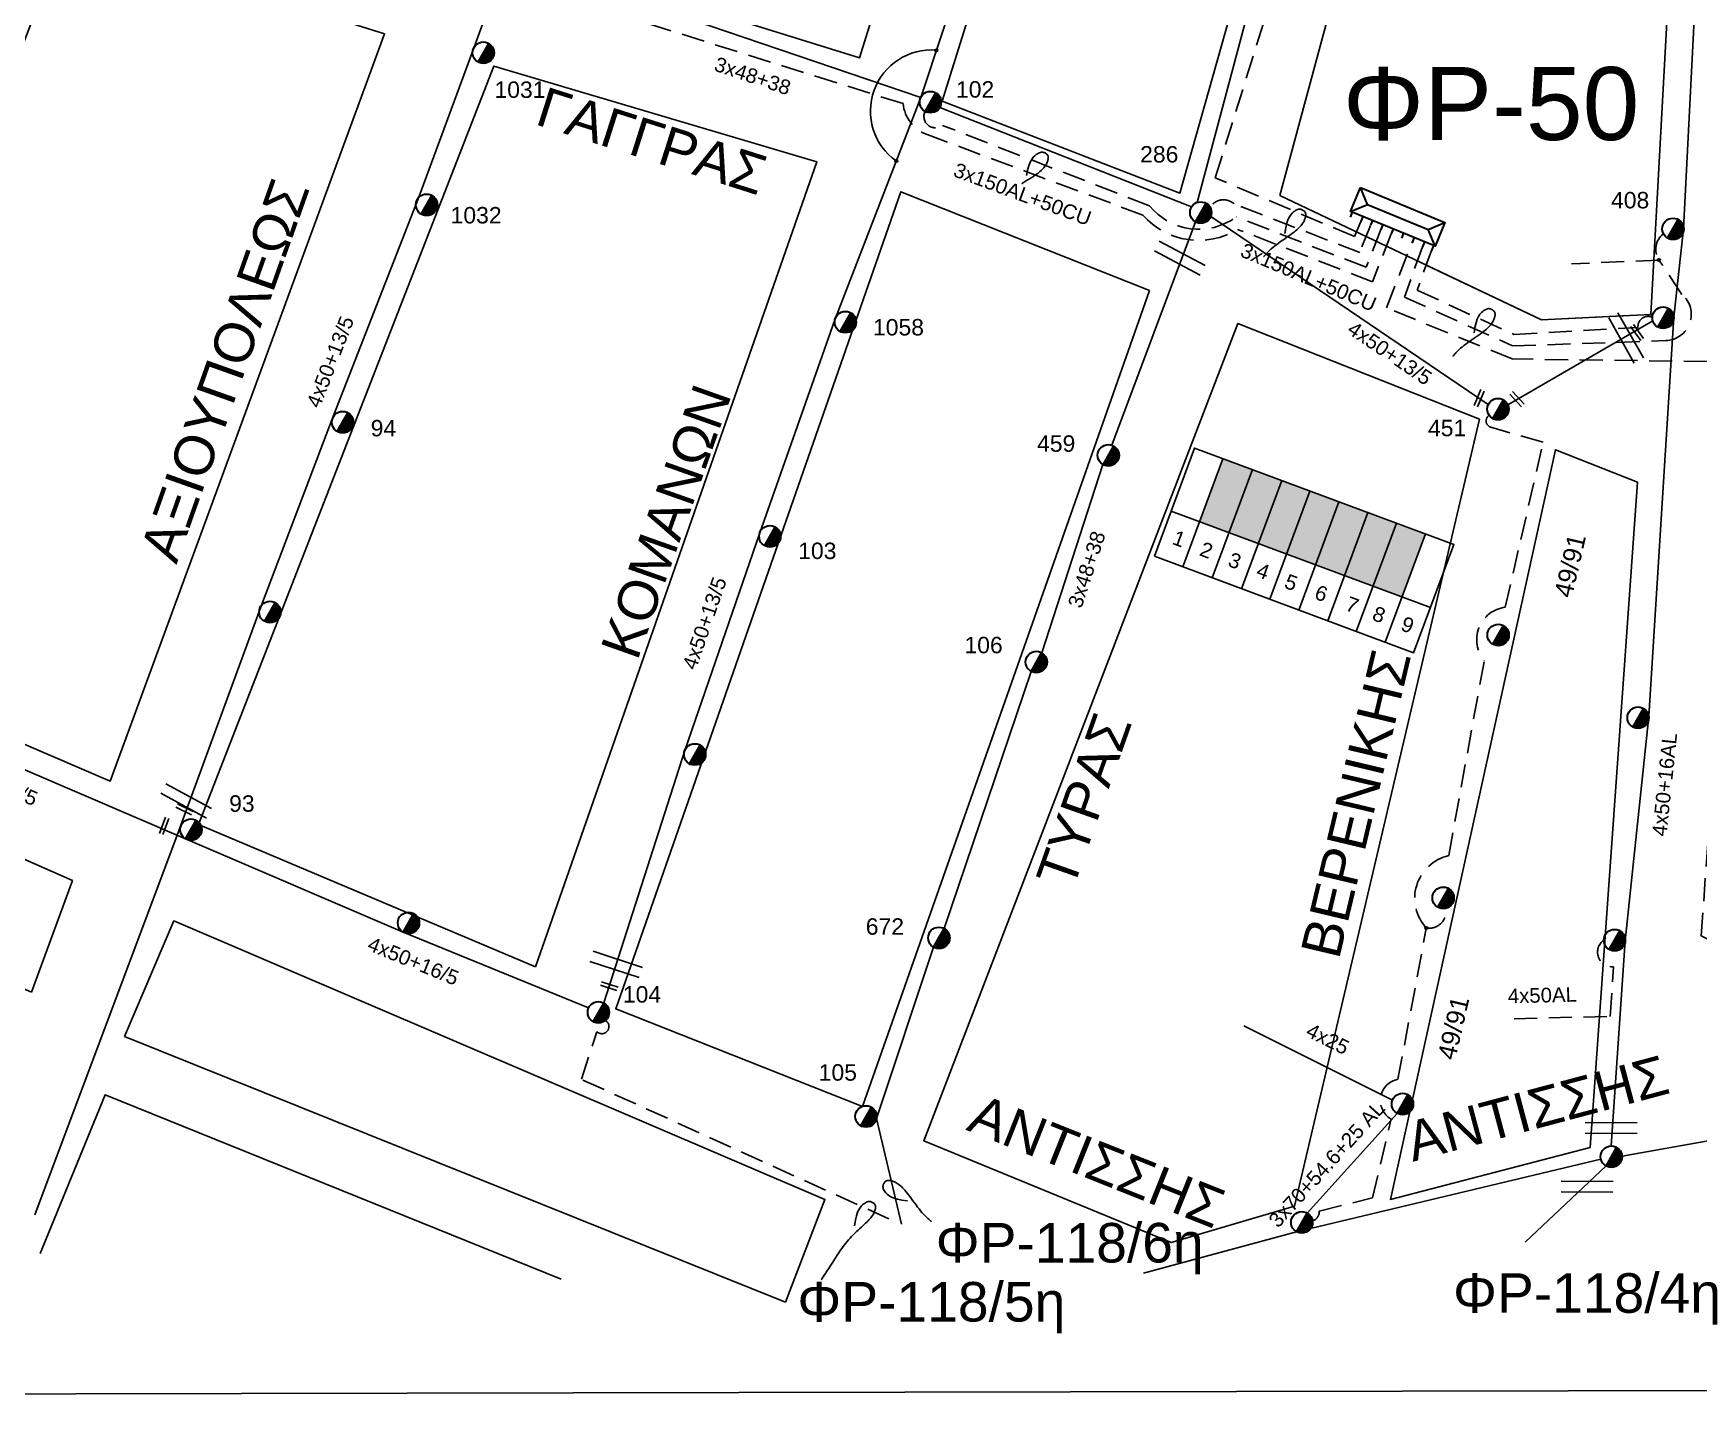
# Model space of a CAD drawing. Header units: millimetres. Extents: x 1421 to 7547, y 822 to 1873.
# Drawn here: x 6542.3 to 6724.9, y 822.2 to 973.6 of the extents above; entities that cross this region are included whole.
import ezdxf
from ezdxf.enums import TextEntityAlignment as Align

# ---------------------------------------------------------------- set-up
doc = ezdxf.new("R2010")
doc.units = ezdxf.units.MM
doc.linetypes.add('DASHED', pattern=[19.05, 12.7, -6.35])
doc.layers.get('0').update_dxf_attribs({"lineweight": 30})
for name, color, linetype, lineweight in [('3x48+38', 7, 'Continuous', 30), ('4x50+13_5', 7, 'Continuous', 30), ('4x50+16_5', 7, 'Continuous', 30), ('Pillar OTE', 7, 'Continuous', 30), ('PINAKIDA', 7, 'DASHED', 30), ('TEXT_ΚΑΛΩΔΙΩΝ', 7, 'Continuous', 30), ('Άγνωστα', 7, 'Continuous', 30), ('Άγνωστο εναέριο καλώδιο', 7, 'Continuous', 30), ('Άγνωστο Υπόγειο Καλώδιο', 7, 'DASHED', 30), ('Γυμνά εναέρια ΧΤ και ΦΟΠ (3Φ)   4x50+16AL', 7, 'Continuous', 30), ('Εναέρια παροχή ΧΤ 4x25', 7, 'SYN_LINE', 30), ('Καλώδια ΧΤ   3x150+50CU', 7, 'DASHED', 30), ('Καλώδια ΧΤ   3x150AL+50CU', 7, 'DASHED', 30), ('Μηχανική τομή', 7, 'Continuous', 30), ('Στύλος ΦΜ', 7, 'Continuous', 30), ('Στύλος ΦΜ @ 1', 7, 'Continuous', 30), ('Συνδέσεις', 7, 'Continuous', 30), ('Συνεστραμμένα ΧΤ   3x70+54.6+25 AL', 7, 'SYN_LINE', 30), ('Τομή', 7, 'Continuous', 30), ('Υποσταθμός πόλεως', 7, 'Continuous', 30), ('Υπόβαθρο ΔΕΗ', 7, 'Continuous', 30), ('Υπόγεια Καλώδια Δικτύου ΧΤ  4x50AL', 7, 'DASHED', 30)]:
    doc.layers.add(name, color=color, linetype=linetype, lineweight=lineweight)
doc.styles.add('arial', font='arial.ttf')
doc.styles.get("Standard").update_dxf_attribs({"font": 'arial.ttf'})
doc.linetypes.add('SYN_LINE', pattern='A,0.5,-0.0001,["/\\/\\/\\/",Standard,S=0.1,R=0,X=0,Y=-0.05],-0.25', length=0.7501)

# ---------------------------------------------------------------- blocks, each defined once
blk = doc.blocks.new('ΥΠΑΡΧΩΝ ΤΣΙΜΕΝΤΕΝΙΟΣ ΣΤΥΛΟΣ')
at = {"layer": 'Στύλος ΦΜ'}
blk.add_hatch(color=7, dxfattribs=at).paths.add_polyline_path([(-1.29, -2.28, 0.574793), (2.62, 0, 0.268822), (1.3, 2.27)])
at = {"layer": 'Στύλος ΦΜ', "color": 7}
blk.add_line((-1.29, -2.28), (1.3, 2.27), dxfattribs=at)
blk.add_circle((0, 0), 2.62, dxfattribs=at)
at = {"layer": 'Στύλος ΦΜ', "flags": 4}
for tag, p in [('ΑΡΙΘΜΟΣ', (-4.68, 8.05)), ('ΤΥΠΟΣ', (-4.91, 3.03))]:
    blk.add_attdef(tag, p, '', height=4, dxfattribs=at)
blk = doc.blocks.new('ΤΟΜΗ')
at = {"layer": 'Τομή', "lineweight": -3, "ltscale": 40}
for p, q in [((-11.37, 1.1), (11.37, 1.1)), ((11.37, -3.57), (-11.37, -3.57))]:
    blk.add_line(p, q, dxfattribs=at)
blk = doc.blocks.new('ΜΗΧΑΝΙΚΗ ΤΟΜΗ')
at = {"layer": 'Μηχανική τομή', "lineweight": -3, "ltscale": 40}
for p, q in [((-3.78, 1.15), (3.8, 1.15)), ((3.8, -0.4), (-3.78, -0.4))]:
    blk.add_line(p, q, dxfattribs=at)
blk = doc.blocks.new('ΥΠΟΣΤΑΘΜΟΣ ΠΟΛΕΩΣ 9 ΑΝΑΧΩΡΗΣΕΩΝ')
at = {"layer": 'Υποσταθμός πόλεως', "ltscale": 40}
for p, q in [((-9.63, -2.82), (-9.63, -4)), ((-7.12, -2.82), (-7.12, -4)), ((-4.84, -2.82), (-4.84, -4)), ((-2.36, -2.82), (-2.36, -4)), ((0.09, -2.82), (0.09, -4)), ((2.55, -2.82), (2.55, -4)), ((5.02, -2.82), (5.02, -4)), ((7.48, -2.82), (7.48, -4)), ((9.61, -2.82), (9.61, -4))]:
    blk.add_line(p, q, dxfattribs=at)
blk.add_lwpolyline([(-10.02, 2.82), (10.02, 2.82), (10.02, -2.82), (-10.02, -2.82)], close=True, dxfattribs=at)
for points in [[(-7.21, 0), (-10.02, 2.82)], [(-10.02, -2.82), (-7.21, 0)], [(-7.21, 0), (7.21, 0)], [(7.21, 0), (10.02, 2.82)], [(10.02, -2.82), (7.21, 0)]]:
    blk.add_lwpolyline(points, dxfattribs=at)
at = {"layer": 'Υποσταθμός πόλεως', "linetype": 'SYN_LINE', "ltscale": 40, "flags": 1}
for tag, p in [('ΜΕΤΑΣΧΗΜΑΤΙΣΜΟΣ', (10.79, 1.71)), ('ΙΣΧΥΣ', (10.77, -1.08)), ('ΑΡΙΘΜΟΣ', (10.89, -3.8))]:
    blk.add_attdef(tag, p, '', height=1.8, dxfattribs=at)
blk = doc.blocks.new('_ΣΥΝΔΕΣΗ')
at = {"layer": 'Συνδέσεις', "linetype": 'SYN_LINE', "ltscale": 40}
blk.add_hatch(color=256, dxfattribs=at).paths.add_polyline_path([(0.5, -0.01, 1), (-0.5, -0.01, 1)])
at = {"layer": 'Συνδέσεις'}
blk.add_circle((0, -0.01), 0.5, dxfattribs=at)

msp = doc.modelspace()

# ---------------------------------------------------------------- hatches: boundary and pattern name
at = {"layer": 'Καλώδια ΧΤ   3x150+50CU', "linetype": 'DASHED', "lineweight": -3, "ltscale": 0.2}
h = msp.add_hatch(color=5, dxfattribs=at)
h.dxf.hatch_style = 1
h.paths.add_polyline_path([(6670.2, 920.03), (6673.42, 918.83), (6675.99, 925.73), (6672.76, 926.93)])
h = msp.add_hatch(color=1, dxfattribs=at)
h.dxf.hatch_style = 1
h.paths.add_polyline_path([(6673.42, 918.83), (6676.65, 917.63), (6679.21, 924.53), (6675.99, 925.73)])
h = msp.add_hatch(color=173, dxfattribs=at)
h.dxf.hatch_style = 1
h.paths.add_polyline_path([(6682.3, 923.38), (6679.21, 924.53), (6676.65, 917.63), (6679.74, 916.47)])
h = msp.add_hatch(color=2, dxfattribs=at)
h.dxf.hatch_style = 1
h.paths.add_polyline_path([(6682.91, 915.29), (6685.48, 922.2), (6682.3, 923.38), (6679.74, 916.47)])
h = msp.add_hatch(color=27, dxfattribs=at)
h.dxf.hatch_style = 1
h.paths.add_polyline_path([(6688.66, 921.02), (6685.48, 922.2), (6682.91, 915.29), (6686.09, 914.11)])
h = msp.add_hatch(color=6, dxfattribs=at)
h.dxf.hatch_style = 1
h.paths.add_polyline_path([(6686.04, 914.12), (6689.22, 912.94), (6691.79, 919.86), (6688.61, 921.04)])
h = msp.add_hatch(color=30, dxfattribs=at)
h.dxf.hatch_style = 1
h.paths.add_polyline_path([(6689.22, 912.94), (6692.4, 911.76), (6694.97, 918.68), (6691.79, 919.86)])

# ---------------------------------------------------------------- linework, layer by layer
at = {"linetype": 'Continuous', "lineweight": -3, "ltscale": 0.2}
msp.add_lwpolyline([(6695.05, 948.16), (6707.7, 942.15), (6718.05, 942.65)], dxfattribs=at)
at = {"layer": '3x48+38', "color": 173, "lineweight": -3, "ltscale": 0.2}
for points in [[(6639.63, 966.54), (6614.44, 975.06)], [(6669.33, 954.54), (6641.71, 965.44)]]:
    msp.add_lwpolyline(points, dxfattribs=at)
at = {"layer": '3x48+38', "color": 151, "lineweight": -3, "ltscale": 0.2}
msp.add_lwpolyline([(6660.58, 928.42), (6669.75, 952.89)], dxfattribs=at)
at = {"layer": '3x48+38', "color": 133, "lineweight": -3, "ltscale": 0.2}
for points in [[(6652.89, 905.66), (6659.61, 926.28)], [(6642.2, 875.42), (6651.72, 903.61)], [(6637.53, 843.01), (6634.79, 854.61), (6641.04, 873.38)]]:
    msp.add_lwpolyline(points, dxfattribs=at)
at = {"layer": '4x50+13_5', "color": 1, "lineweight": -3, "ltscale": 0.2}
msp.add_lwpolyline([(6604.87, 867.27), (6613.76, 894.93), (6621.98, 918.8), (6630.21, 942.14), (6639.63, 966.54), (6649.16, 995.31), (6655.14, 1015.5), (6662.51, 1039.52), (6671.74, 1070.54), (6673.25, 1092.76)], dxfattribs=at)
at = {"layer": '4x50+13_5', "color": 133, "lineweight": -3, "ltscale": 0.2}
msp.add_lwpolyline([(6558.1, 885.65), (6567.35, 910.86), (6575.15, 931.37), (6584.61, 955.58), (6590.66, 972.03), (6593.66, 980.29)], dxfattribs=at)
at = {"layer": '4x50+13_5', "color": 2, "lineweight": -3, "ltscale": 0.2}
for points in [[(6671.43, 953.48), (6701.85, 932.86)], [(6704, 932.83), (6719.89, 942.04)]]:
    msp.add_lwpolyline(points, dxfattribs=at)
at = {"layer": '4x50+16_5', "color": 5, "lineweight": -3, "ltscale": 0.2}
msp.add_lwpolyline([(6669.94, 955.02), (6676.96, 981.34)], dxfattribs=at)
at = {"layer": '4x50+16_5', "color": 6, "lineweight": -3, "ltscale": 0.2}
msp.add_lwpolyline([(6603.21, 866.73), (6582.89, 875.02), (6559.03, 885.25), (6530.47, 897.51), (6509.26, 907.05)], dxfattribs=at)
at = {"layer": 'Pillar OTE', "lineweight": -3, "ltscale": 40}
for points in [[(6665.24, 916.24), (6669.64, 928.09), (6698.08, 917.52), (6693.67, 905.65), (6665.24, 916.24)], [(6668.36, 915.08), (6672.76, 926.93)], [(6671.58, 913.87), (6675.99, 925.73)], [(6674.81, 912.67), (6679.21, 924.53)], [(6677.9, 911.52), (6682.3, 923.38)], [(6681.07, 910.34), (6685.48, 922.2)], [(6667.08, 921.19), (6695.51, 910.6)], [(6684.25, 909.15), (6688.66, 921.02)], [(6687.38, 907.99), (6691.79, 919.86)], [(6690.56, 906.81), (6694.97, 918.68)]]:
    msp.add_lwpolyline(points, dxfattribs=at)
at = {"layer": 'PINAKIDA', "linetype": 'Continuous', "lineweight": -3, "ltscale": 0.2}
msp.add_lwpolyline([(5474.15, 1851.64), (7546.99, 1855.83), (7546.99, 826.44), (5474.15, 822.25)], close=True, dxfattribs=at)
at = {"layer": 'Άγνωστα', "lineweight": -3}
for points in [[(6651.21, 957.96), (6651.33, 958.56), (6651.48, 959.05), (6651.63, 959.44), (6651.8, 959.74), (6651.96, 959.97), (6652.13, 960.14), (6652.28, 960.26), (6652.42, 960.35), (6652.55, 960.42), (6652.65, 960.47), (6652.74, 960.51), (6652.83, 960.53), (6652.9, 960.54), (6652.97, 960.54), (6653.03, 960.52), (6653.1, 960.51), (6653.16, 960.48), (6653.23, 960.45), (6653.3, 960.41), (6653.36, 960.37), (6653.42, 960.32), (6653.48, 960.27), (6653.52, 960.21), (6653.56, 960.15), (6653.59, 960.09), (6653.61, 960.02), (6653.61, 959.94), (6653.61, 959.86), (6653.6, 959.78), (6653.58, 959.7), (6653.56, 959.61), (6653.53, 959.52), (6653.49, 959.43), (6653.45, 959.33), (6653.4, 959.23), (6653.34, 959.13), (6653.28, 959.03), (6653.2, 958.93), (6653.12, 958.83), (6653.03, 958.72), (6652.93, 958.62), (6652.82, 958.51), (6652.7, 958.41), (6652.58, 958.3), (6652.45, 958.2), (6652.32, 958.11), (6652.19, 958.01), (6652.06, 957.92), (6651.93, 957.84), (6651.8, 957.76), (6651.67, 957.69), (6651.55, 957.62), (6651.44, 957.55), (6651.33, 957.49), (6651.23, 957.44), (6651.14, 957.38), (6651.06, 957.33), (6650.99, 957.28), (6650.93, 957.24), (6650.88, 957.2), (6650.84, 957.17), (6650.8, 957.14), (6650.78, 957.11), (6650.76, 957.09), (6650.74, 957.08), (6650.73, 957.07), (6650.73, 957.06), (6650.73, 957.06), (6650.73, 957.06), (6650.73, 957.06), (6650.73, 957.07), (6650.74, 957.07), (6650.74, 957.07), (6650.74, 957.07), (6650.74, 957.08), (6650.74, 957.08), (6650.74, 957.08), (6650.74, 957.08), (6650.74, 957.08), (6650.74, 957.08)], [(6679.55, 951.63), (6679.64, 952.24), (6679.76, 952.73), (6679.89, 953.13), (6680.04, 953.44), (6680.19, 953.67), (6680.35, 953.85), (6680.5, 953.98), (6680.63, 954.08), (6680.75, 954.16), (6680.86, 954.22), (6680.95, 954.26), (6681.03, 954.28), (6681.1, 954.29), (6681.17, 954.29), (6681.23, 954.29), (6681.3, 954.27), (6681.37, 954.25), (6681.43, 954.22), (6681.5, 954.19), (6681.57, 954.15), (6681.63, 954.1), (6681.69, 954.05), (6681.74, 954), (6681.78, 953.94), (6681.81, 953.88), (6681.83, 953.81), (6681.84, 953.73), (6681.85, 953.66), (6681.84, 953.57), (6681.83, 953.49), (6681.81, 953.4), (6681.78, 953.31), (6681.75, 953.21), (6681.71, 953.11), (6681.67, 953.01), (6681.62, 952.91), (6681.56, 952.81), (6681.49, 952.7), (6681.41, 952.59), (6681.33, 952.48), (6681.23, 952.37), (6681.12, 952.26), (6681, 952.15), (6680.87, 952.03), (6680.73, 951.9), (6680.57, 951.77), (6680.39, 951.64), (6680.2, 951.5), (6679.99, 951.35), (6679.77, 951.2), (6679.54, 951.04), (6679.31, 950.88), (6679.07, 950.72), (6678.84, 950.55), (6678.63, 950.39), (6678.42, 950.24), (6678.23, 950.09), (6678.06, 949.94), (6677.91, 949.8), (6677.78, 949.67), (6677.66, 949.55), (6677.56, 949.45), (6677.48, 949.35), (6677.41, 949.28), (6677.35, 949.22), (6677.31, 949.17), (6677.28, 949.14), (6677.26, 949.11), (6677.25, 949.1), (6677.24, 949.09), (6677.24, 949.09), (6677.24, 949.09), (6677.24, 949.09), (6677.24, 949.09), (6677.23, 949.09), (6677.23, 949.09), (6677.23, 949.09), (6677.23, 949.09), (6677.23, 949.09), (6677.23, 949.09)], [(6700.3, 940.72), (6700.39, 941.32), (6700.51, 941.82), (6700.64, 942.21), (6700.79, 942.52), (6700.94, 942.76), (6701.1, 942.94), (6701.25, 943.07), (6701.38, 943.17), (6701.5, 943.25), (6701.61, 943.3), (6701.7, 943.34), (6701.78, 943.37), (6701.85, 943.38), (6701.92, 943.38), (6701.98, 943.37), (6702.05, 943.36), (6702.12, 943.34), (6702.18, 943.31), (6702.25, 943.27), (6702.32, 943.24), (6702.38, 943.19), (6702.44, 943.14), (6702.49, 943.09), (6702.53, 943.03), (6702.56, 942.96), (6702.58, 942.89), (6702.59, 942.82), (6702.6, 942.74), (6702.59, 942.66), (6702.58, 942.58), (6702.56, 942.49), (6702.53, 942.4), (6702.5, 942.3), (6702.46, 942.2), (6702.42, 942.1), (6702.37, 942), (6702.31, 941.9), (6702.24, 941.79), (6702.16, 941.68), (6702.08, 941.57), (6701.98, 941.46), (6701.87, 941.35), (6701.75, 941.23), (6701.62, 941.11), (6701.48, 940.99), (6701.32, 940.86), (6701.14, 940.73), (6700.95, 940.59), (6700.74, 940.44), (6700.52, 940.29), (6700.29, 940.13), (6700.06, 939.97), (6699.82, 939.8), (6699.59, 939.64), (6699.38, 939.48), (6699.17, 939.33), (6698.98, 939.17), (6698.81, 939.03), (6698.66, 938.89), (6698.53, 938.76), (6698.41, 938.64), (6698.31, 938.53), (6698.23, 938.44), (6698.16, 938.37), (6698.1, 938.3), (6698.06, 938.26), (6698.03, 938.23), (6698.01, 938.2), (6698, 938.19), (6697.99, 938.18), (6697.99, 938.18), (6697.99, 938.18), (6697.99, 938.18), (6697.99, 938.18), (6697.98, 938.17), (6697.98, 938.17), (6697.98, 938.17), (6697.98, 938.17), (6697.98, 938.17), (6697.98, 938.17)], [(6638.18, 845.58), (6637.57, 845.65), (6637.07, 845.76), (6636.68, 845.88), (6636.36, 846.02), (6636.12, 846.17), (6635.94, 846.32), (6635.8, 846.47), (6635.7, 846.6), (6635.62, 846.72), (6635.56, 846.82), (6635.52, 846.91), (6635.49, 846.99), (6635.48, 847.06), (6635.47, 847.13), (6635.48, 847.19), (6635.5, 847.26), (6635.52, 847.33), (6635.54, 847.4), (6635.57, 847.47), (6635.61, 847.53), (6635.65, 847.6), (6635.7, 847.66), (6635.75, 847.71), (6635.81, 847.75), (6635.88, 847.78), (6635.94, 847.81), (6636.02, 847.82), (6636.1, 847.82), (6636.18, 847.82), (6636.26, 847.81), (6636.35, 847.79), (6636.45, 847.77), (6636.54, 847.74), (6636.64, 847.7), (6636.74, 847.66), (6636.84, 847.61), (6636.95, 847.55), (6637.06, 847.49), (6637.17, 847.42), (6637.28, 847.33), (6637.39, 847.24), (6637.51, 847.14), (6637.63, 847.02), (6637.75, 846.89), (6637.88, 846.75), (6638.01, 846.59), (6638.15, 846.42), (6638.29, 846.23), (6638.45, 846.03), (6638.61, 845.81), (6638.77, 845.59), (6638.94, 845.36), (6639.11, 845.13), (6639.27, 844.9), (6639.44, 844.69), (6639.6, 844.49), (6639.76, 844.3), (6639.91, 844.14), (6640.05, 843.99), (6640.18, 843.86), (6640.31, 843.75), (6640.41, 843.65), (6640.51, 843.56), (6640.59, 843.5), (6640.65, 843.44), (6640.7, 843.4), (6640.73, 843.38), (6640.75, 843.36), (6640.77, 843.34), (6640.78, 843.34), (6640.78, 843.33), (6640.78, 843.33), (6640.78, 843.33), (6640.78, 843.33), (6640.78, 843.33), (6640.78, 843.33), (6640.78, 843.33), (6640.78, 843.33), (6640.78, 843.33), (6640.78, 843.33)], [(6632.37, 842.85), (6632.46, 843.45), (6632.58, 843.95), (6632.71, 844.34), (6632.86, 844.65), (6633.02, 844.89), (6633.17, 845.07), (6633.32, 845.2), (6633.45, 845.3), (6633.57, 845.37), (6633.68, 845.43), (6633.77, 845.47), (6633.85, 845.5), (6633.92, 845.51), (6633.99, 845.51), (6634.05, 845.5), (6634.12, 845.49), (6634.19, 845.46), (6634.26, 845.44), (6634.32, 845.4), (6634.39, 845.36), (6634.45, 845.32), (6634.51, 845.27), (6634.56, 845.22), (6634.6, 845.16), (6634.63, 845.09), (6634.65, 845.02), (6634.66, 844.95), (6634.67, 844.87), (6634.66, 844.79), (6634.65, 844.71), (6634.63, 844.62), (6634.6, 844.52), (6634.57, 844.43), (6634.53, 844.33), (6634.49, 844.23), (6634.44, 844.13), (6634.38, 844.02), (6634.31, 843.92), (6634.23, 843.81), (6634.15, 843.7), (6634.05, 843.59), (6633.94, 843.48), (6633.83, 843.36), (6633.71, 843.24), (6633.57, 843.12), (6633.43, 842.98), (6633.28, 842.85), (6633.12, 842.7), (6632.95, 842.54), (6632.77, 842.38), (6632.59, 842.21), (6632.41, 842.04), (6632.23, 841.86), (6632.05, 841.68), (6631.88, 841.49), (6631.71, 841.31), (6631.56, 841.13), (6631.41, 840.94), (6631.26, 840.76), (6631.11, 840.56), (6630.97, 840.35), (6630.81, 840.13), (6630.65, 839.89), (6630.48, 839.62), (6630.29, 839.34), (6630.09, 839.04), (6629.9, 838.73), (6629.7, 838.43), (6629.51, 838.14), (6629.33, 837.87), (6629.18, 837.62), (6629.04, 837.42), (6628.94, 837.25), (6628.86, 837.13), (6628.8, 837.04), (6628.77, 836.98), (6628.74, 836.95), (6628.73, 836.93), (6628.73, 836.92), (6628.73, 836.92)]]:
    msp.add_lwpolyline(points, dxfattribs=at)
at = {"layer": 'Άγνωστο εναέριο καλώδιο', "color": 6, "lineweight": -3, "ltscale": 0.2}
msp.add_lwpolyline([(6558.1, 885.65), (6542.48, 844.05)], dxfattribs=at)
at = {"layer": 'Άγνωστο εναέριο καλώδιο', "color": 30, "lineweight": -3, "ltscale": 0.2}
msp.add_lwpolyline([(6714.76, 849.4), (6705.91, 841.04)], dxfattribs=at)
at = {"layer": 'Άγνωστο Υπόγειο Καλώδιο', "color": 2, "lineweight": -3, "ltscale": 0.2}
for points in [[(6695.06, 875.48, -0.575189), (6697.51, 883.42), (6701.41, 904.76, -0.587716), (6703.71, 910.66), (6707.87, 928.73), (6702.14, 930.37, -0.652867), (6701.96, 931.68, -0.281609)], [(6682.58, 843.4, 0.366273), (6683.31, 844.44), (6689.17, 845.89), (6691.19, 854.55, -0.694983), (6691.95, 858.9), (6695.06, 875.48, 0.524254), (6697.18, 877.64, -1.874751)]]:
    msp.add_lwpolyline(points, format="xyb", dxfattribs=at)
at = {"layer": 'Άγνωστο Υπόγειο Καλώδιο', "color": 6, "lineweight": -3, "ltscale": 0.2}
msp.add_lwpolyline([(6636.14, 843.61), (6602.42, 858.9), (6604.13, 864.11, 1.116513), (6605.06, 865.35, -0.784265)], format="xyb", dxfattribs=at)
at = {"layer": 'Γυμνά εναέρια ΧΤ και ΦΟΠ (3Φ)   4x50+16AL', "color": 27, "lineweight": -3, "ltscale": 0.2}
msp.add_lwpolyline([(6715.31, 851.6), (6716.87, 874.09), (6719.45, 898.69), (6722.2, 942.46), (6723.27, 952.14), (6724.89, 984.44), (6725.25, 1010.43), (6728.17, 1046.11), (6738.9, 1073.81)], dxfattribs=at)
at = {"layer": 'Γυμνά εναέρια ΧΤ και ΦΟΠ (3Φ)   4x50+16AL', "color": 5, "lineweight": -3, "ltscale": 0.2}
for points in [[(6756.52, 857.59), (6716.52, 850.48)], [(6714.2, 850.14), (6680.83, 842.19), (6664.05, 837.64)]]:
    msp.add_lwpolyline(points, dxfattribs=at)
at = {"layer": 'Εναέρια παροχή ΧΤ 4x25', "color": 2, "linetype": 'SYN_LINE', "lineweight": -3, "ltscale": 10}
msp.add_lwpolyline([(6691.36, 856.62), (6675.05, 864.77)], dxfattribs=at)
at = {"layer": 'Καλώδια ΧΤ   3x150AL+50CU', "color": 5, "lineweight": -3, "ltscale": 0.2}
msp.add_lwpolyline([(6687.87, 952.94), (6687.19, 951.28), (6671.9, 957.72), (6679.29, 981.31, 0.410708), (6678.71, 982.43, 15.077183)], format="xyb", dxfattribs=at)
at = {"layer": 'Καλώδια ΧΤ   3x150AL+50CU', "color": 151, "lineweight": -3, "ltscale": 0.2}
msp.add_lwpolyline([(6691.21, 951.57), (6689.17, 946.33), (6674.37, 952.07, -0.366495), (6663.99, 953.63), (6640.32, 962.46, -0.284131), (6637.69, 965.85), (6597.44, 978.48, -0.508514), (6593.66, 980.29, -12.225483)], format="xyb", dxfattribs=at)
at = {"layer": 'Καλώδια ΧΤ   3x150AL+50CU', "color": 1, "lineweight": -3, "ltscale": 0.2}
msp.add_lwpolyline([(6690.08, 952.04), (6688.47, 947.91), (6674.22, 953.44, -0.403349), (6664.71, 954.66), (6642, 963.47, -0.795138), (6640.1, 965)], format="xyb", dxfattribs=at)
at = {"layer": 'Καλώδια ΧΤ   3x150AL+50CU', "color": 173, "lineweight": -3, "ltscale": 0.2}
msp.add_lwpolyline([(6688.93, 952.51), (6687.76, 949.52), (6673.98, 954.87, 0.459961), (6671.35, 954.5)], format="xyb", dxfattribs=at)
at = {"layer": 'Καλώδια ΧΤ   3x150AL+50CU', "color": 27, "lineweight": -3, "ltscale": 0.2}
msp.add_lwpolyline([(6694.63, 950.16), (6692.65, 944.64), (6704.52, 939.29), (6721.33, 939.87, 0.685836), (6723.09, 944.94), (6720.57, 948.71, -0.394906), (6721.05, 951.58, -0.339869)], format="xyb", dxfattribs=at)
at = {"layer": 'Καλώδια ΧΤ   3x150AL+50CU', "color": 30, "lineweight": -3, "ltscale": 0.2}
msp.add_lwpolyline([(6755.93, 858.46, -0.687204), (6753.66, 860.01), (6725.2, 874.61), (6729.65, 937.54), (6704.47, 937.86), (6690.69, 943.47), (6693.49, 950.63)], format="xyb", dxfattribs=at)
at = {"layer": 'Καλώδια ΧΤ   3x150AL+50CU', "color": 2, "lineweight": -3, "ltscale": 0.2}
msp.add_lwpolyline([(6695.61, 949.76), (6694.07, 945.39), (6704.67, 940.55), (6718.27, 941.31, -0.5772), (6719.85, 942.44, 28.775525)], format="xyb", dxfattribs=at)
at = {"layer": 'Συνεστραμμένα ΧΤ   3x70+54.6+25 AL', "color": 2, "lineweight": -3, "ltscale": 20}
msp.add_lwpolyline([(6682, 844.24), (6691.87, 855.16)], dxfattribs=at)
at = {"layer": 'Υπόβαθρο ΔΕΗ', "lineweight": -3, "ltscale": 0.2}
for points in [[(6597.12, 982.03), (6648.57, 1112.63), (6675, 1105.73), (6632.9, 970.87), (6597.12, 982.03)], [(6641.99, 966.11), (6684.8, 1103.33), (6706.12, 1090.88), (6668.04, 956.04), (6641.99, 966.11)], [(6679, 955.79), (6713.61, 1083.92), (6716.32, 1085), (6727.15, 1079.74), (6719.69, 942.73), (6707.7, 942.15), (6679, 955.79)], [(6545.85, 984.49), (6580.85, 973.51), (6550.74, 891.59), (6515.89, 906.58), (6545.85, 984.49)], [(6597.38, 871.23), (6628.25, 959.47), (6592.81, 969.97), (6560.44, 886.84), (6597.38, 871.23)], [(6664.7, 945.38), (6637.45, 956.19), (6606.18, 866.63), (6633.25, 855.92), (6664.7, 945.38)], [(6700.9, 931.26), (6674.38, 941.76), (6639.95, 852.16), (6667.1, 841.01), (6680.62, 845), (6700.9, 931.26)], [(6713.04, 851.41), (6718.23, 924.37), (6709.21, 927.91), (6691.12, 845.73), (6713.04, 851.41)], [(6542.12, 868.45), (6546.62, 880.69), (6512.17, 895.85), (6508.09, 883.51), (6542.12, 868.45)], [(6552.31, 863.61), (6557.75, 876.27), (6629.13, 845.71), (6624.79, 834.48), (6552.31, 863.61)], [(6600.19, 836.99), (6550.22, 857.2), (6543.07, 839.81)]]:
    msp.add_lwpolyline(points, dxfattribs=at)
at = {"layer": 'Υπόβαθρο ΔΕΗ', "lineweight": -3}
msp.add_arc((6640.81, 965.03), 6.7, 85.4742, 234.6649, dxfattribs=at)
at = {"layer": 'Υπόγεια Καλώδια Δικτύου ΧΤ  4x50AL', "color": 27, "lineweight": -3, "ltscale": 0.2}
msp.add_lwpolyline([(6720.57, 948.71), (6710.98, 948.28)], dxfattribs=at)
msp.add_lwpolyline([(6704.68, 865.54), (6715.23, 865.8), (6715.58, 871.24, -0.767614), (6714.52, 874.15, 2.71857)], format="xyb", dxfattribs=at)

# ---------------------------------------------------------------- block references
at = {"layer": 'Μηχανική τομή', "lineweight": -3}
for p, xscale, yscale, zscale, rotation in [((6718.25, 940.83), 0.249999999999919, 0.249999999999919, 0.249999999999919, 125.937727238308), ((6700.93, 933.51), 0.2499999999999189, 0.2499999999999189, 0.2499999999999189, 67.38956875776564), ((6704.93, 933.39), 0.249999999999919, 0.249999999999919, 0.249999999999919, 312.9770089116002), ((6556.75, 886.64), 0.249999999999919, 0.249999999999919, 0.249999999999919, 69.6555069235874), ((6558.95, 888.58), 0.2499999999999189, 0.2499999999999189, 0.2499999999999189, 154.0982187643099), ((6605.51, 869.2), 0.2499999999999188, 0.2499999999999188, 0.2499999999999188, 161.9840625023282)]:
    msp.add_blockref('ΜΗΧΑΝΙΚΗ ΤΟΜΗ', p, dxfattribs=dict(at, xscale=xscale, yscale=yscale, zscale=zscale, rotation=rotation))
at = {"layer": 'Στύλος ΦΜ @ 1', "lineweight": -3, "ltscale": 40}
ref = msp.add_blockref('ΥΠΑΡΧΩΝ ΤΣΙΜΕΝΤΕΝΙΟΣ ΣΤΥΛΟΣ', (6591.67, 971.43), dxfattribs=dict(at, xscale=0.4499999999998181, yscale=0.4499999999998181, zscale=0.4499999999998181))
ref.add_attrib('ΤΥΠΟΣ', '1031', (6592.89, 966.48), dxfattribs={"layer": 'Στύλος ΦΜ', "height": 1.8, "flags": 4})
ref = msp.add_blockref('ΥΠΑΡΧΩΝ ΤΣΙΜΕΝΤΕΝΙΟΣ ΣΤΥΛΟΣ', (6640.69, 966.02), dxfattribs=dict(at, xscale=0.4499999999998181, yscale=0.4499999999998181, zscale=0.4499999999998181))
ref.add_attrib('ΤΥΠΟΣ', '102', (6643.49, 966.51), dxfattribs={"layer": 'Στύλος ΦΜ', "height": 1.8, "flags": 4})
ref = msp.add_blockref('ΥΠΑΡΧΩΝ ΤΣΙΜΕΝΤΕΝΙΟΣ ΣΤΥΛΟΣ', (6670.33, 953.91), dxfattribs=dict(at, xscale=0.4499999999998181, yscale=0.4499999999998181, zscale=0.4499999999998181))
ref.add_attrib('ΤΥΠΟΣ', '286', (6663.68, 959.4), dxfattribs={"layer": 'Στύλος ΦΜ', "height": 1.8, "flags": 4})
ref = msp.add_blockref('ΥΠΑΡΧΩΝ ΤΣΙΜΕΝΤΕΝΙΟΣ ΣΤΥΛΟΣ', (6585.45, 954.76), dxfattribs=dict(at, xscale=0.4499999999998181, yscale=0.4499999999998181, zscale=0.4499999999998181))
ref.add_attrib('ΤΥΠΟΣ', '1032', (6588.08, 952.72), dxfattribs={"layer": 'Στύλος ΦΜ', "height": 1.8, "flags": 4})
ref = msp.add_blockref('ΥΠΑΡΧΩΝ ΤΣΙΜΕΝΤΕΝΙΟΣ ΣΤΥΛΟΣ', (6722.1, 952.12), dxfattribs=dict(at, xscale=0.4499999999998181, yscale=0.4499999999998181, zscale=0.4499999999998181))
ref.add_attrib('ΤΥΠΟΣ', '408', (6715.31, 954.37), dxfattribs={"layer": 'Στύλος ΦΜ', "height": 1.8, "flags": 4})
ref = msp.add_blockref('ΥΠΑΡΧΩΝ ΤΣΙΜΕΝΤΕΝΙΟΣ ΣΤΥΛΟΣ', (6631.37, 941.9), dxfattribs=dict(at, xscale=0.4499999999998181, yscale=0.4499999999998181, zscale=0.4499999999998181))
ref.add_attrib('ΤΥΠΟΣ', '1058', (6634.39, 940.44), dxfattribs={"layer": 'Στύλος ΦΜ', "height": 1.8, "flags": 4})
at = {"layer": 'Στύλος ΦΜ @ 1', "lineweight": -3, "ltscale": 40, "xscale": 0.4499999999998181, "yscale": 0.4499999999998181, "zscale": 0.4499999999998181}
for p in [(6721.02, 942.38), (6568.27, 910.12), (6702.94, 907.61), (6718.28, 898.54), (6614.86, 894.51), (6696.91, 878.79), (6583.47, 876.04), (6715.7, 874.15), (6692.45, 856.19), (6715.34, 850.42), (6681.41, 843.22)]:
    msp.add_blockref('ΥΠΑΡΧΩΝ ΤΣΙΜΕΝΤΕΝΙΟΣ ΣΤΥΛΟΣ', p, dxfattribs=at)
at = {"layer": 'Στύλος ΦΜ @ 1', "lineweight": -3, "ltscale": 40}
ref = msp.add_blockref('ΥΠΑΡΧΩΝ ΤΣΙΜΕΝΤΕΝΙΟΣ ΣΤΥΛΟΣ', (6702.92, 932.36), dxfattribs=dict(at, xscale=0.4499999999998181, yscale=0.4499999999998181, zscale=0.4499999999998181))
ref.add_attrib('ΤΥΠΟΣ', '451', (6695.24, 929.39), dxfattribs={"layer": 'Στύλος ΦΜ', "height": 1.8, "flags": 4})
ref = msp.add_blockref('ΥΠΑΡΧΩΝ ΤΣΙΜΕΝΤΕΝΙΟΣ ΣΤΥΛΟΣ', (6576.24, 930.93), dxfattribs=dict(at, xscale=0.4499999999998181, yscale=0.4499999999998181, zscale=0.4499999999998181))
ref.add_attrib('ΤΥΠΟΣ', '94', (6579.32, 929.38), dxfattribs={"layer": 'Στύλος ΦΜ', "height": 1.8, "flags": 4})
ref = msp.add_blockref('ΥΠΑΡΧΩΝ ΤΣΙΜΕΝΤΕΝΙΟΣ ΣΤΥΛΟΣ', (6660.2, 927.3), dxfattribs=dict(at, xscale=0.4499999999998181, yscale=0.4499999999998181, zscale=0.4499999999998181))
ref.add_attrib('ΤΥΠΟΣ', '459', (6652.38, 927.69), dxfattribs={"layer": 'Στύλος ΦΜ', "height": 1.8, "flags": 4})
ref = msp.add_blockref('ΥΠΑΡΧΩΝ ΤΣΙΜΕΝΤΕΝΙΟΣ ΣΤΥΛΟΣ', (6623.09, 918.42), dxfattribs=dict(at, xscale=0.4499999999998181, yscale=0.4499999999998181, zscale=0.4499999999998181))
ref.add_attrib('ΤΥΠΟΣ', '103', (6626.19, 915.93), dxfattribs={"layer": 'Στύλος ΦΜ', "height": 1.8, "flags": 4})
ref = msp.add_blockref('ΥΠΑΡΧΩΝ ΤΣΙΜΕΝΤΕΝΙΟΣ ΣΤΥΛΟΣ', (6652.3, 904.64), dxfattribs=dict(at, xscale=0.4499999999998181, yscale=0.4499999999998181, zscale=0.4499999999998181))
ref.add_attrib('ΤΥΠΟΣ', '106', (6644.42, 905.6), dxfattribs={"layer": 'Στύλος ΦΜ', "height": 1.8, "flags": 4})
ref = msp.add_blockref('ΥΠΑΡΧΩΝ ΤΣΙΜΕΝΤΕΝΙΟΣ ΣΤΥΛΟΣ', (6559.61, 886.27), dxfattribs=dict(at, xscale=0.4499999999998181, yscale=0.4499999999998181, zscale=0.4499999999998181))
ref.add_attrib('ΤΥΠΟΣ', '93', (6563.8, 888.23), dxfattribs={"layer": 'Στύλος ΦΜ', "height": 1.8, "flags": 4})
ref = msp.add_blockref('ΥΠΑΡΧΩΝ ΤΣΙΜΕΝΤΕΝΙΟΣ ΣΤΥΛΟΣ', (6641.62, 874.4), dxfattribs=dict(at, xscale=0.4499999999998181, yscale=0.4499999999998181, zscale=0.4499999999998181))
ref.add_attrib('ΤΥΠΟΣ', '672', (6633.6, 874.75), dxfattribs={"layer": 'Στύλος ΦΜ', "height": 1.8, "flags": 4})
ref = msp.add_blockref('ΥΠΑΡΧΩΝ ΤΣΙΜΕΝΤΕΝΙΟΣ ΣΤΥΛΟΣ', (6604.29, 866.24), dxfattribs=dict(at, xscale=0.4499999999998181, yscale=0.4499999999998181, zscale=0.4499999999998181))
ref.add_attrib('ΤΥΠΟΣ', '104', (6606.97, 867.31), dxfattribs={"layer": 'Στύλος ΦΜ', "height": 1.8, "flags": 4})
ref = msp.add_blockref('ΥΠΑΡΧΩΝ ΤΣΙΜΕΝΤΕΝΙΟΣ ΣΤΥΛΟΣ', (6633.63, 854.83), dxfattribs=dict(at, xscale=0.4499999999998181, yscale=0.4499999999998181, zscale=0.4499999999998181))
ref.add_attrib('ΤΥΠΟΣ', '105', (6628.44, 858.75), dxfattribs={"layer": 'Στύλος ΦΜ', "height": 1.8, "flags": 4})
at = {"layer": 'Συνδέσεις', "lineweight": -3, "xscale": 0.25, "yscale": 0.25, "zscale": 0.25}
for p in [(6641.34, 971.7), (6636.94, 959.57), (6720.57, 948.71), (6695.06, 875.48)]:
    msp.add_blockref('_ΣΥΝΔΕΣΗ', p, dxfattribs=at)
at = {"layer": 'Τομή', "lineweight": -3}
for p, xscale, yscale, zscale, rotation in [((6667.88, 948.64), 0.2499999999998872, 0.2499999999998872, 0.2499999999998872, 152.0695824129703), ((6716.69, 940.01), 0.2499999999998872, 0.2499999999998872, 0.2499999999998872, 119.3570442614391), ((6559.23, 889.68), 0.2499999999998873, 0.2499999999998873, 0.2499999999998873, 331.576016387673), ((6606.33, 871.79), 0.2499999999998871, 0.2499999999998871, 0.2499999999998871, 341.8537239063148), ((6715.33, 853.87), 0.2499999999998871, 0.2499999999998871, 0.2499999999998871, 359.5663337906228), ((6712.69, 847.44), 0.2499999999998872, 0.2499999999998872, 0.2499999999998872, 359.5663337906228)]:
    msp.add_blockref('ΤΟΜΗ', p, dxfattribs=dict(at, xscale=xscale, yscale=yscale, zscale=zscale, rotation=rotation))
at = {"layer": 'Υποσταθμός πόλεως', "lineweight": -3, "xscale": 0.4999999999999998, "yscale": 0.4999999999999998, "zscale": 0.4999999999999998, "rotation": 337.6329551139644}
msp.add_blockref('ΥΠΟΣΤΑΘΜΟΣ ΠΟΛΕΩΣ 9 ΑΝΑΧΩΡΗΣΕΩΝ', (6691.93, 953.44), dxfattribs=at)

# ---------------------------------------------------------------- texts
at = {"lineweight": -3, "ltscale": 40, "char_height": 4, "width": 51.144, "attachment_point": 1, "style": 'arial'}
for s, insert, rotation in [('{\\H1.083x;ΓΑΓΓΡΑΣ}', (6598.51, 967.76), 342.3198), ('{\\H1.083x;ΑΞΙΟΥΠΟΛΕΩΣ}', (6553.94, 916.72), 70.4728), ('{\\H1.083x;ΚΟΜΑΝΩΝ}', (6604.46, 906.12), 70.4728), ('{\\H1.083x;ΒΕΡΕΝΙΚΗΣ}', (6681.25, 872.92), 76.6315), ('{\\H1.083x;ΤΥΡΑΣ}', (6652.21, 881.03), 70.4728), ('{\\H1.083x;ANΤΙΣΣΗΣ}', (6692.46, 854.04), 14.9405), ('{\\H1.083x;ANΤΙΣΣΗΣ}', (6646.11, 857.41), 338.2377)]:
    msp.add_mtext(s, dxfattribs=dict(at, insert=insert, rotation=rotation))
at = {"lineweight": -3, "ltscale": 30, "char_height": 1.63, "width": 11.2573, "attachment_point": 1, "rotation": 339.6254}
for s, insert in [('1', (6667.65, 919.14)), ('2', (6670.64, 917.89)), ('3', (6673.76, 916.73)), ('4', (6676.86, 915.58)), ('5', (6679.93, 914.35)), ('6', (6683.24, 913.15)), ('7', (6686.64, 911.89)), ('8', (6689.57, 910.83)), ('9', (6692.7, 909.7))]:
    msp.add_mtext(s, dxfattribs=dict(at, insert=insert))
at = {"lineweight": -3, "ltscale": 40, "char_height": 4, "width": 51.2353, "attachment_point": 1, "style": 'arial'}
for s, insert in [('{\\H1.083x;ΦΡ-118/6η}', (6641.26, 843.15)), ('{\\H1.083x;ΦΡ-118/5η}', (6626.09, 836.68)), ('{\\H1.083x;ΦΡ-118/4η}', (6697.98, 837.64))]:
    msp.add_mtext(s, dxfattribs=dict(at, insert=insert))
at = {"layer": 'TEXT_ΚΑΛΩΔΙΩΝ', "lineweight": -3, "ltscale": 0.2}
for s, rotation, p in [('3x48+38', 341.3165, (6621.2, 968.89)), ('3x150AL+50CU', 339.6995, (6650.79, 955.93)), ('3x150AL+50CU', 337.1568, (6682.15, 946.82)), ('4x50+13/5', 68.6675, (6574.88, 937.55)), ('4x50+13/5', 325.8741, (6691.06, 938.5)), ('3x48+38', 71.927, (6657.82, 914.79)), ('4x50+13/5', 71.0005, (6615.92, 908.9)), ('4x50+16AL', 84.0266, (6721.18, 891.22)), ('4x50+16/5', 336.7724, (6537.85, 891.62)), ('4x50+16/5', 337.8152, (6584, 871.87)), ('4x50AL', 1.4249, (6707.78, 868.12)), ('4x25', 333.4442, (6684.26, 863.33)), ('3x70+54.6+25 AL', 47.8939, (6684.13, 849.6))]:
    msp.add_text(s, height=1.6, rotation=rotation, dxfattribs=at).set_placement(p, align=Align.MIDDLE_CENTER)
at = {"layer": 'Υπόβαθρο ΔΕΗ', "lineweight": -3, "insert": (6685.89, 969.86), "char_height": 8, "attachment_point": 1}
msp.add_mtext_dynamic_manual_height_columns('ΦΡ-50', width=30.8332, gutter_width=12.5, heights=[0], dxfattribs=at)
at = {"layer": 'Υπόβαθρο ΔΕΗ', "lineweight": -3, "char_height": 2, "attachment_point": 1, "rotation": 76.916}
for insert in [(6709.05, 912.03), (6696.26, 861.36)]:
    msp.add_mtext_dynamic_manual_height_columns('49/91', width=17.2548, gutter_width=12.5, heights=[0], dxfattribs=dict(at, insert=insert))

doc.saveas('drawing.dxf')
